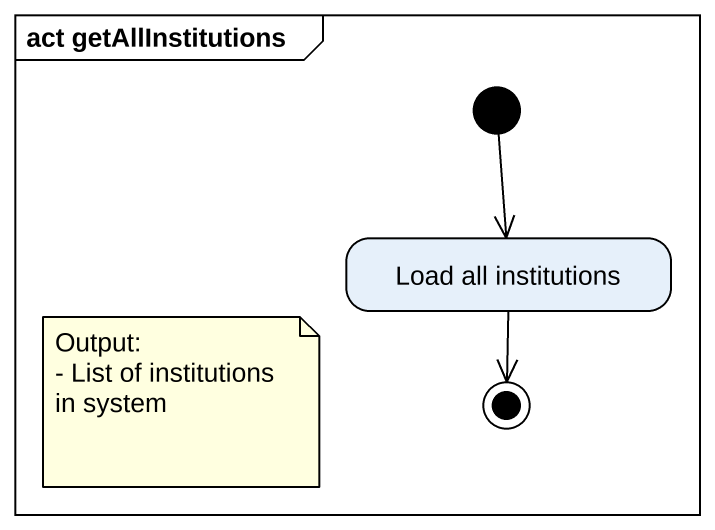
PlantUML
@startuml
mainframe act getAllInstitutions
hide empty description
state "Load all institutions" as Load_all_institutions
[*] --> Load_all_institutions
Load_all_institutions --> [*]
note as N1
  Output:
  - List of institutions in system
end note
@enduml
